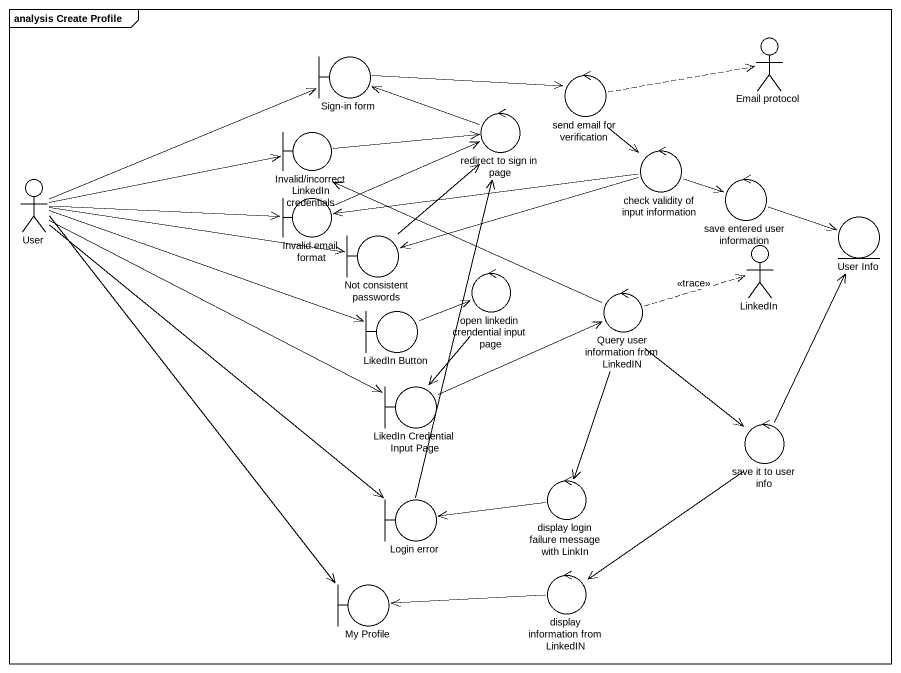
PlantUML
@startuml
mainframe analysis Create Profile
boundary "Sign-in form" as Sign_in_form
actor "Email protocol" as Email_protocol
control "send email for verification" as send_email_for_verification
boundary "Invalid/incorrect LinkedIn credentials" as Invalid_incorrect_LinkedIn
control "redirect to sign in page" as redirect_to_sign_in_page
control "check validity of input information" as check_validity_of_input
actor User
control "save entered user information" as save_entered_user
boundary "Invalid email format" as Invalid_email_format
boundary "Not consistent passwords" as Not_consistent_passwords
entity "User Info" as User_Info
control "open linkedin crendential input page" as open_linkedin_crendential
actor LinkedIn
boundary "LikedIn Button" as LikedIn_Button
control "Query user information from LinkedIN" as Query_user_information_from
boundary "LikedIn Credential Input Page" as LikedIn_Credential_Input
control "save it to user info" as save_it_to_user_info
control "display login failure message with LinkIn" as display_login_failure
boundary "Login error" as Login_error
control "display information from LinkedIN" as display_information_from
boundary "My Profile" as My_Profile
Sign_in_form -right-> send_email_for_verification
send_email_for_verification .right.> Email_protocol
send_email_for_verification --> check_validity_of_input
Invalid_incorrect_LinkedIn -right-> redirect_to_sign_in_page
redirect_to_sign_in_page -left-> Sign_in_form
check_validity_of_input -right-> save_entered_user
check_validity_of_input -left-> Invalid_email_format
check_validity_of_input -left-> Not_consistent_passwords
User -right-> Sign_in_form
User -right-> Invalid_incorrect_LinkedIn
User -right-> Invalid_email_format
User -right-> Not_consistent_passwords
User -right-> LikedIn_Button
User -right-> LikedIn_Credential_Input
User --> Login_error
User --> My_Profile
save_entered_user -right-> User_Info
Invalid_email_format -right-> redirect_to_sign_in_page
Not_consistent_passwords -up-> redirect_to_sign_in_page
open_linkedin_crendential --> LikedIn_Credential_Input
LikedIn_Button -right-> open_linkedin_crendential
Query_user_information_from -left-> Invalid_incorrect_LinkedIn
Query_user_information_from .right.> LinkedIn : <<trace>>
Query_user_information_from --> save_it_to_user_info
Query_user_information_from --> display_login_failure
LikedIn_Credential_Input -right-> Query_user_information_from
save_it_to_user_info -up-> User_Info
save_it_to_user_info --> display_information_from
display_login_failure -left-> Login_error
Login_error -up-> redirect_to_sign_in_page
display_information_from -left-> My_Profile
@enduml
